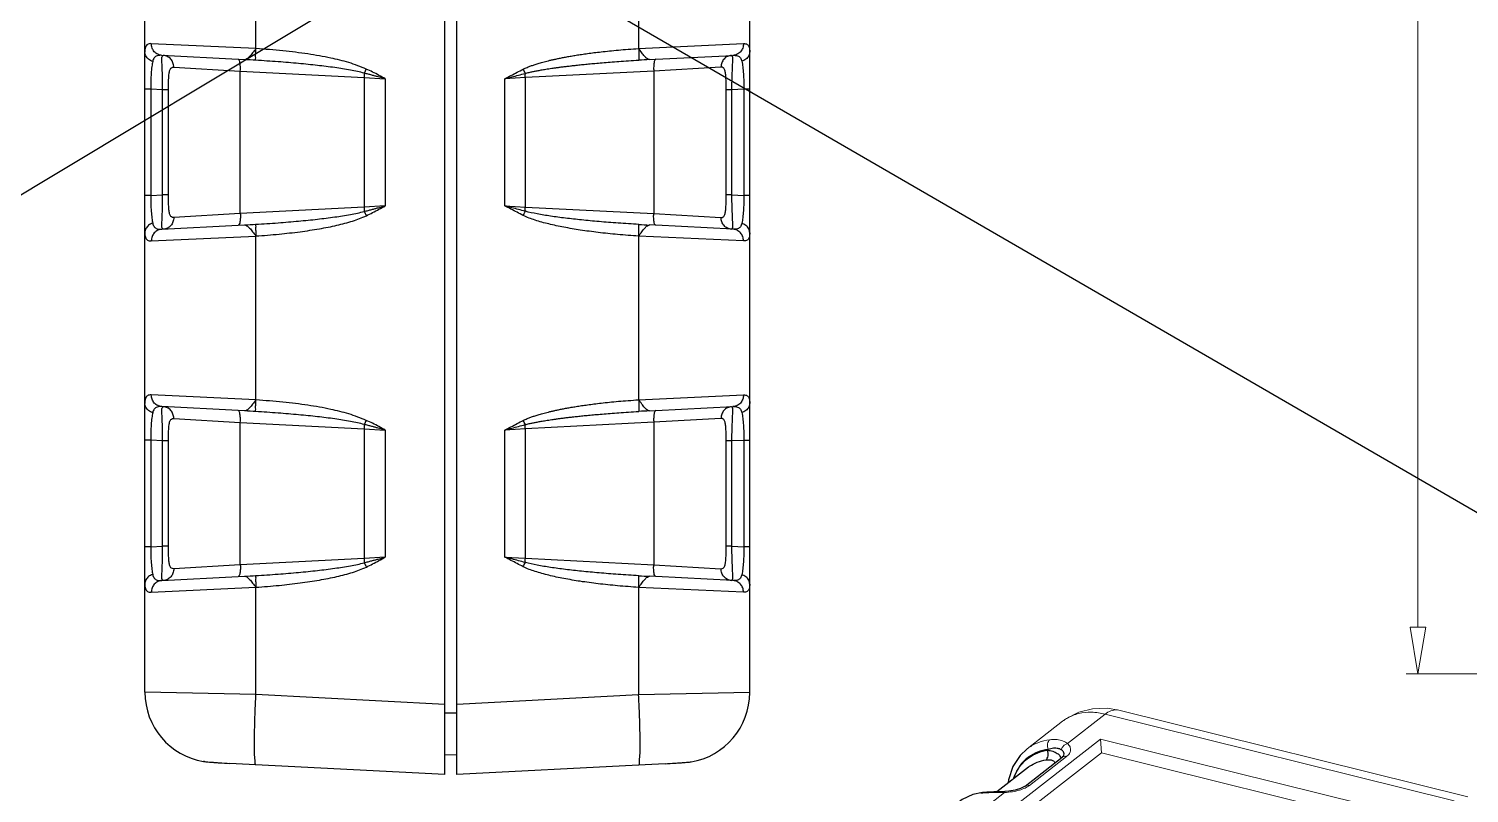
# Model space of a CAD drawing. Header units: inches. Extents: x 3700 to 4563, y 1353 to 2328.
# Drawn here: x 3910.4 to 3971.9, y 2137.3 to 2170 of the extents above; entities that cross this region are included whole.
import ezdxf

# ---------------------------------------------------------------- set-up
doc = ezdxf.new("R2010")
doc.units = ezdxf.units.IN
doc.header["$LTSCALE"] = 0.5
doc.layers.add('02___PRT_ALL_AXES', color=7, linetype='Continuous')
doc.layers.add('06___PRT_ALL_SURFS', color=7, linetype='Continuous')
doc.layers.add('dim', color=82, linetype='Continuous', lineweight=9)
doc.layers.add('from', color=7, linetype='Continuous', lineweight=13)
doc.styles.add('ROMAND', font='romand.shx', dxfattribs={"width": 0.75, "bigfont": 'gbcbig.shx'})
doc.dimstyles.new('YanXiu', dxfattribs={"dimtxt": 2.5, "dimasz": 2.2, "dimexe": 1, "dimexo": 0, "dimgap": 0.66, "dimtad": 0, "dimzin": 9, "dimdsep": 46, "dimtxsty": 'ROMAND', "dimblk": 'CLOSEDBLANK', "dimcen": 0, "dimclrd": 3, "dimclre": 3, "dimclrt": 7, "dimazin": 2, "dimtfac": 1, "dimtofl": 0, "dimtmove": 0, "dimatfit": 3, "dimldrblk": 'CLOSEDBLANK', "dimfxl": 1, "dimlwd": 5, "dimlwe": 5, "dimarcsym": 0})

# ---------------------------------------------------------------- blocks, each defined once
blk = doc.blocks.new('_ClosedBlank')
at = {"color": 0, "linetype": 'ByBlock', "lineweight": -2}
for p, q in [((-1, 0.167), (0, 0)), ((-1, 0.167), (-1, -0.167)), ((0, 0), (-1, -0.167))]:
    blk.add_line(p, q, dxfattribs=at)
blk = doc.blocks.new('*D68')
at = {"layer": 'Defpoints', "color": 0, "transparency": 16777216}
for p in [(528.387, 511.591), (518.339, 406.191), (528.387, 406.191)]:
    blk.add_point(p, dxfattribs=at)
at = {"layer": 'dim', "color": 3, "lineweight": 5, "transparency": 16777216}
for p, q in [((528.387, 511.591), (517.839, 511.591)), ((518.339, 509.591), (518.339, 463.096)), ((518.339, 408.191), (518.339, 454.686)), ((528.387, 406.191), (517.839, 406.191))]:
    blk.add_line(p, q, dxfattribs=at)
at = {"layer": 'dim', "color": 3, "lineweight": 5, "transparency": 16777216, "xscale": 2, "yscale": 2, "zscale": 2}
for p, rotation in [((518.339, 511.591), 90), ((518.339, 406.191), 270)]:
    blk.add_blockref('_ClosedBlank', p, dxfattribs=dict(at, rotation=rotation))
at = {"layer": 'dim', "color": 7, "transparency": 16777216, "insert": (518.339, 458.891), "char_height": 2.5, "attachment_point": 5, "rotation": 90, "style": 'ROMAND'}
blk.add_mtext('105.4', dxfattribs=at)
blk = doc.blocks.new('*u77')
at = {"color": 7, "linetype": 'Continuous'}
for p, q in [((32.868, 99.448), (30.391, 97.517)), ((55.773, 93.75), (32.868, 99.448)), ((56.655, 94.009), (33.75, 99.707)), ((30.072, 98.982), (27.743, 97.167)), ((32.564, 97.809), (-21.349, 55.774)), ((32.564, 97.809), (32.622, 96.914)), ((52.743, 92.789), (32.564, 97.809)), ((32.622, 96.914), (-20.435, 55.546)), ((27.745, 97.168), (27.744, 97.167)), ((27.889, 94.766), (30.323, 96.664)), ((30.042, 96.616), (30.043, 96.616)), ((51.887, 92.122), (32.622, 96.914)), ((27.607, 94.718), (27.608, 94.718)), ((26.266, 94.3), (22.363, 91.257)), ((24.822, 94.296), (24.713, 94.251)), ((24.822, 94.296), (24.822, 94.296))]:
    blk.add_line(p, q, dxfattribs=at)
blk.add_lwpolyline([(33.749, 99.707), (32.989, 99.831), (32.032, 99.804), (31.132, 99.576), (30.322, 99.162), (30.07, 98.981)], dxfattribs=at)
blk.add_arc((25.29, 88.928), 5.355, 94.99489, 96.18728, dxfattribs=at)
for points, start_tangent, end_tangent in [([(32.868, 99.448), (31.968, 99.571), (31.126, 99.483), (30.38, 99.189), (30.072, 98.982)], (-0.970443, 0.241331), (-0.788571, -0.614943)), ([(32.868, 99.448), (33.244, 99.666), (33.609, 99.728), (33.749, 99.706)], (0.788621, 0.61488), (0.970032, -0.242978)), ([(29.221, 97.766), (28.477, 97.581), (27.819, 97.224), (27.745, 97.168)], (-0.992566, -0.121705), (-0.788791, -0.614662)), ([(29.115, 97.129), (29.079, 97.314), (29.086, 97.498), (29.136, 97.657), (29.221, 97.766)], (-0.307446, 0.951566), (0.782152, 0.623088)), ([(30.391, 97.517), (30.105, 97.681), (29.71, 97.773), (29.221, 97.766)], (-0.771689, 0.636), (-0.992563, -0.121736)), ([(29.983, 97.107), (30.069, 97.287), (30.213, 97.432), (30.391, 97.517)], (0.263123, 0.964762), (0.965851, 0.259097)), ([(30.323, 96.664), (30.511, 96.86), (30.593, 97.073), (30.556, 97.296), (30.391, 97.517)], (0.788699, 0.61478), (-0.732055, 0.681245)), ([(30.043, 96.616), (30.059, 96.628), (30.181, 96.673), (30.323, 96.664)], (0.787768, 0.615972), (0.970423, -0.241411)), ([(26.266, 94.3), (26.78, 94.352), (27.232, 94.453), (27.606, 94.594)], (0.999016, 0.044352), (0.902019, 0.431697)), ([(27.606, 94.594), (27.889, 94.766)], (0.902019, 0.431697), (0.788542, 0.61498)), ([(27.608, 94.718), (27.624, 94.73), (27.747, 94.775), (27.889, 94.766)], (0.786723, 0.617306), (0.970424, -0.241408)), ([(24.824, 94.262), (25.237, 94.286), (25.762, 94.294), (26.266, 94.3)], (0.996184, 0.087281), (0.99974, 0.02282)), ([(26.268, 94.356), (26.265, 94.3)], (-0.75244, 0.658661), (-0.010421, -0.999946))]:
    blk.add_spline(points, degree=3, dxfattribs=dict(at, start_tangent=start_tangent, end_tangent=end_tangent))
at = {"layer": '06___PRT_ALL_SURFS', "color": 7, "linetype": 'Continuous'}
for p, q in [((27.608, 94.718), (30.042, 96.616)), ((29.115, 97.129), (29.085, 97.077)), ((30.124, 96.698), (30.124, 96.699)), ((27.822, 95.96), (25.748, 94.343)), ((26.269, 94.358), (26.028, 94.349)), ((26.55, 94.379), (26.269, 94.358))]:
    blk.add_line(p, q, dxfattribs=at)
for points in [[(27.745, 97.168), (27.29, 96.733), (26.813, 95.996), (26.521, 95.121), (26.495, 94.926)], [(30.124, 96.698), (30.118, 96.69), (30.062, 96.632), (30.043, 96.616)], [(27.607, 94.718), (27.533, 94.666), (27.299, 94.552), (26.967, 94.451), (26.55, 94.379)], [(24.822, 94.296), (24.184, 94.163), (23.485, 93.834), (23.29, 93.694)], [(26.028, 94.349), (25.563, 94.339), (25.097, 94.319), (24.822, 94.296)]]:
    blk.add_lwpolyline(points, dxfattribs=at)
for points, start_tangent, end_tangent in [([(29.115, 97.129), (28.424, 96.954), (27.82, 96.616), (27.324, 96.128), (26.956, 95.51), (26.848, 95.222)], (-0.992477, -0.122428), (-0.305325, -0.952248)), ([(26.859, 95.212), (26.875, 95.257), (27.098, 95.741), (27.427, 96.204), (27.874, 96.607), (28.437, 96.911), (29.085, 97.077)], (0.336482, 0.94169), (0.991114, 0.133018)), ([(27.822, 95.96), (27.902, 96.019), (28.404, 96.291), (28.982, 96.44)], (0.788173, 0.615454), (0.990981, 0.134)), ([(28.982, 96.44), (29.067, 96.55), (29.116, 96.708), (29.122, 96.893), (29.085, 97.077)], (0.782113, 0.623137), (-0.314357, 0.949305)), ([(28.982, 96.44), (29.22, 96.45), (29.409, 96.408), (29.52, 96.328), (29.553, 96.233)], (0.990969, 0.134092), (0.03632, -0.99934)), ([(29.085, 97.077), (29.438, 97.006), (29.721, 96.868), (29.891, 96.69)], (0.995279, -0.097059), (0.504416, -0.863461)), ([(29.983, 97.107), (29.776, 97.187), (29.482, 97.201), (29.115, 97.129)], (-0.842162, 0.539224), (-0.9574, -0.288767)), ([(29.891, 96.69), (29.945, 96.534)], (0.504416, -0.863461), (0.1138, -0.993504)), ([(30.124, 96.699), (30.166, 96.83), (30.124, 96.976), (29.983, 97.107)], (0.506126, 0.86246), (-0.841968, 0.539527))]:
    blk.add_spline(points, degree=3, dxfattribs=dict(at, start_tangent=start_tangent, end_tangent=end_tangent))
blk = doc.blocks.new('*u75')
at = {"layer": 'dim'}
dim = blk.add_linear_dim(base=(-26.548, -52.7), p1=(-16.5, 52.7), p2=(-16.5, -52.7), angle=90, dimstyle='YanXiu', override={"dimasz": 2, "dimexe": 0.49975, "dimgap": 0.49975}, dxfattribs=at)
dim.commit()
dim.dimension.update_dxf_attribs({"geometry": '*D68', "text_midpoint": (-26.548, 0), "insert": (-544.887, -458.891)})

msp = doc.modelspace()

# ---------------------------------------------------------------- linework, layer by layer
for p, q in [((3700.216, 2036.642), (4184.231, 2327.777)), ((4195.443, 2019.846), (3731.985, 2288.585))]:
    msp.add_line(p, q)
at = {"color": 7, "linetype": 'Continuous'}
for p, q in [((3928.175, 2138.112, 0), (3928.175, 2252.112, 0)), ((3915.375, 2141.63, 0), (3915.375, 2248.595, 0)), ((3941.175, 2141.614, 0), (3941.175, 2248.61, 0)), ((3920.114, 2169.111, 0), (3920.114, 2176.113, 0)), ((3936.437, 2176.108, 0), (3936.437, 2169.117, 0)), ((3920.114, 2169.113, 0), (3915.649, 2169.324, 0)), ((3936.437, 2169.118, 0), (3940.908, 2169.325, 0)), ((3936.902, 2168.643, 0), (3937.17, 2168.657, 0)), ((3937.17, 2168.657, 0), (3940.461, 2168.826, 0)), ((3924.731, 2167.877, 0), (3925.631, 2167.826, 0)), ((3925.631, 2167.826, 0), (3925.631, 2162.399, 0)), ((3931.605, 2167.876, 0), (3930.735, 2167.827, 0)), ((3930.735, 2162.398, 0), (3930.735, 2167.827, 0)), ((3915.625, 2167.387, 0), (3915.375, 2167.387, 0)), ((3940.925, 2167.386, 0), (3940.42, 2167.36, 0)), ((3940.925, 2167.386, 0), (3940.925, 2162.839, 0)), ((3941.175, 2167.386, 0), (3940.925, 2167.386, 0)), ((3940.42, 2162.865, 0), (3940.925, 2162.839, 0)), ((3915.625, 2162.838, 0), (3915.375, 2162.838, 0)), ((3925.631, 2162.399, 0), (3924.731, 2162.347, 0)), ((3930.735, 2162.398, 0), (3931.605, 2162.349, 0)), ((3941.175, 2162.839, 0), (3940.925, 2162.839, 0)), ((3915.649, 2160.901, 0), (3920.114, 2161.111, 0)), ((3920.114, 2154.111, 0), (3920.114, 2161.113, 0)), ((3936.437, 2161.108, 0), (3936.437, 2154.117, 0)), ((3940.908, 2160.9, 0), (3936.437, 2161.106, 0)), ((3937.171, 2161.568, 0), (3936.902, 2161.582, 0)), ((3940.461, 2161.399, 0), (3937.17, 2161.568, 0)), ((3920.114, 2154.113, 0), (3915.649, 2154.324, 0)), ((3936.437, 2154.118, 0), (3940.908, 2154.325, 0)), ((3915.375, 2153.967, 0), (3915.375, 2153.966, 0)), ((3936.902, 2153.643, 0), (3937.17, 2153.657, 0)), ((3937.17, 2153.657, 0), (3940.461, 2153.826, 0)), ((3924.731, 2152.877, 0), (3925.631, 2152.826, 0)), ((3925.631, 2152.826, 0), (3925.631, 2147.399, 0)), ((3931.605, 2152.876, 0), (3930.735, 2152.827, 0)), ((3930.735, 2147.398, 0), (3930.735, 2152.827, 0)), ((3915.625, 2152.387, 0), (3915.375, 2152.387, 0)), ((3940.925, 2152.386, 0), (3940.42, 2152.36, 0)), ((3940.925, 2152.386, 0), (3940.925, 2147.839, 0)), ((3941.175, 2152.386, 0), (3940.925, 2152.386, 0)), ((3915.625, 2147.838, 0), (3915.375, 2147.838, 0)), ((3940.42, 2147.865, 0), (3940.925, 2147.839, 0)), ((3941.175, 2147.839, 0), (3940.925, 2147.839, 0)), ((3925.631, 2147.399, 0), (3924.731, 2147.347, 0)), ((3930.735, 2147.398, 0), (3931.605, 2147.349, 0)), ((3937.171, 2146.568, 0), (3936.902, 2146.582, 0)), ((3940.461, 2146.399, 0), (3937.17, 2146.568, 0)), ((3915.649, 2145.901, 0), (3920.114, 2146.111, 0)), ((3920.113, 2141.531, 0), (3920.114, 2146.113, 0)), ((3936.437, 2146.108, 0), (3936.437, 2141.515, 0)), ((3940.908, 2145.9, 0), (3936.437, 2146.106, 0)), ((3920.113, 2141.531, 0), (3915.375, 2141.63, 0)), ((3928.175, 2141.108, 0), (3920.113, 2141.531, 0)), ((3941.175, 2141.614, 0), (3936.437, 2141.515, 0)), ((3928.175, 2140.748, 0), (3928.675, 2140.747, 0)), ((3928.175, 2138.967, 0), (3928.675, 2138.962, 0)), ((3928.175, 2138.112, 0), (3918.988, 2138.594, 0)), ((3937.562, 2138.578, 0), (3936.437, 2138.519, 0))]:
    msp.add_line(p, q, dxfattribs=at)
for centre, radius, start, end in [((3920.748, 2156.815, 0), 12.166, 74.15313, 77.86927), ((3941.506, 2077.756, 0), 91.004, 92.89988, 93.1896), ((3932.532, 2164.377, 0), 8.627, 153.49581, 154.69707), ((3922.956, 2163.937, 0), 9.579, 25.46993, 26.67027), ((3933.641, 2166.392, 0), 9.863, 205.40319, 206.6064), ((3922.956, 2166.288, 0), 9.579, 333.32973, 334.53009), ((3941.567, 2253.608, 0), 92.145, 266.81219, 267.09832), ((3920.748, 2141.815, 0), 12.166, 74.15313, 77.86927), ((3941.506, 2062.756, 0), 91.004, 92.89988, 93.1896), ((3932.532, 2149.377, 0), 8.627, 153.49581, 154.69707), ((3922.956, 2148.937, 0), 9.579, 25.46993, 26.67027), ((3933.641, 2151.392, 0), 9.863, 205.40319, 206.6064), ((3922.956, 2151.288, 0), 9.579, 333.32973, 334.53009), ((3941.567, 2238.608, 0), 92.145, 266.81219, 267.09832), ((3918.375, 2141.63, 0), 3, 180, 260.44644), ((3938.175, 2141.614, 0), 3, 279.5538, 0.00001)]:
    msp.add_arc(centre, radius, start, end, dxfattribs=at)
for points, start_tangent, end_tangent in [([(3915.649, 2169.324, 0), (3915.48, 2169.291, 0), (3915.397, 2169.17, 0), (3915.375, 2168.967, 0)], (-0.998889, 0.047119), (-0.00005, -1)), ([(3916.095, 2168.825, 0), (3915.922, 2168.87, 0), (3915.777, 2168.979, 0), (3915.681, 2169.138, 0), (3915.649, 2169.324, 0)], (-0.998628, 0.052364), (0.005539, 0.999985)), ([(3920.113, 2169.113, 0), (3919.972, 2168.931, 0), (3919.841, 2168.776, 0), (3919.726, 2168.673, 0), (3919.628, 2168.64, 0)], (-0.611064, -0.791581), (-0.998631, 0.052303)), ([(3920.106, 2168.614, 0), (3920.1, 2168.66, 0), (3920.099, 2168.77, 0), (3920.104, 2168.928, 0), (3920.114, 2169.114, 0)], (-0.602714, 0.797957), (0.063645, 0.997973)), ([(3923.304, 2168.709, 0), (3922.329, 2168.884, 0), (3921.265, 2169.015, 0), (3920.114, 2169.111, 0)], (-0.978272, 0.207327), (-0.99784, 0.065686)), ([(3931.516, 2168.237, 0), (3931.601, 2168.278, 0), (3931.683, 2168.313, 0), (3931.761, 2168.345, 0), (3931.835, 2168.373, 0), (3931.909, 2168.399, 0), (3931.984, 2168.425, 0), (3932.063, 2168.451, 0), (3932.149, 2168.477, 0), (3932.244, 2168.505, 0), (3932.349, 2168.535, 0), (3932.463, 2168.565, 0), (3932.588, 2168.596, 0), (3932.722, 2168.629, 0), (3932.867, 2168.661, 0), (3933.022, 2168.694, 0), (3933.189, 2168.728, 0), (3933.369, 2168.762, 0), (3933.564, 2168.796, 0), (3933.775, 2168.832, 0), (3934.005, 2168.867, 0), (3934.255, 2168.903, 0), (3934.533, 2168.94, 0), (3934.842, 2168.977, 0), (3935.189, 2169.015, 0), (3935.572, 2169.052, 0), (3935.987, 2169.086, 0), (3936.437, 2169.117, 0)], (0.89341, 0.449243), (0.998111, 0.061443)), ([(3936.437, 2169.119, 0), (3936.446, 2168.933, 0), (3936.451, 2168.775, 0), (3936.45, 2168.665, 0), (3936.443, 2168.619, 0)], (0.061468, -0.998109), (-0.631634, -0.775267)), ([(3936.902, 2168.643, 0), (3936.809, 2168.677, 0), (3936.698, 2168.78, 0), (3936.573, 2168.935, 0), (3936.437, 2169.119, 0)], (-0.998686, -0.051254), (-0.596017, 0.802972)), ([(3940.909, 2169.325, 0), (3940.876, 2169.139, 0), (3940.78, 2168.98, 0), (3940.635, 2168.87, 0), (3940.461, 2168.826, 0)], (0.005293, -0.999986), (-0.998683, -0.051309)), ([(3940.908, 2169.325, 0), (3941.072, 2169.293, 0), (3941.153, 2169.175, 0), (3941.175, 2168.977, 0)], (0.998941, 0.046002), (0.000115, -1)), ([(3915.709, 2168.567, 0), (3915.535, 2168.657, 0), (3915.417, 2168.798, 0), (3915.375, 2168.967, 0)], (-0.958452, 0.285253), (0.000007, 1)), ([(3924.819, 2168.237, 0), (3924.457, 2168.381, 0), (3924.07, 2168.518, 0)], (-0.921014, 0.38953), (-0.948898, 0.315582)), ([(3931.604, 2168.056, 0), (3931.689, 2168.079, 0), (3931.77, 2168.099, 0), (3931.846, 2168.116, 0), (3931.92, 2168.132, 0), (3931.993, 2168.148, 0), (3932.067, 2168.162, 0), (3932.145, 2168.177, 0), (3932.23, 2168.193, 0), (3932.324, 2168.209, 0), (3932.426, 2168.226, 0), (3932.539, 2168.244, 0), (3932.662, 2168.263, 0), (3932.795, 2168.282, 0), (3932.937, 2168.302, 0), (3933.09, 2168.323, 0), (3933.254, 2168.344, 0), (3933.431, 2168.365, 0), (3933.623, 2168.387, 0), (3933.83, 2168.41, 0), (3934.056, 2168.434, 0), (3934.302, 2168.458, 0), (3934.574, 2168.483, 0), (3934.878, 2168.509, 0), (3935.219, 2168.537, 0), (3935.595, 2168.565, 0), (3936.002, 2168.592, 0), (3936.443, 2168.619, 0)], (0.96319, 0.268822), (0.998404, 0.056471)), ([(3937.17, 2168.657, 0), (3937.127, 2168.617, 0), (3937.096, 2168.508, 0), (3937.08, 2168.347, 0), (3937.081, 2168.157, 0)], (-0.999999, -0.00123), (0.048669, -0.998815)), ([(3940.461, 2168.826, 0), (3940.656, 2168.806, 0), (3940.777, 2168.721, 0), (3940.839, 2168.574, 0)], (0.998685, 0.051261), (0.218306, -0.97588)), ([(3941.175, 2168.977, 0), (3941.133, 2168.806, 0), (3941.015, 2168.664, 0), (3940.839, 2168.574, 0)], (0.00006, -1), (-0.959077, -0.283145)), ([(3940.839, 2168.574, 0), (3940.88, 2168.332, 0), (3940.908, 2168.04, 0), (3940.923, 2167.721, 0), (3940.925, 2167.386, 0)], (0.217929, -0.975965), (-0.013008, -0.999915)), ([(3925.631, 2167.826, 0), (3925.54, 2167.85, 0), (3925.436, 2167.878, 0), (3925.32, 2167.909, 0), (3925.192, 2167.943, 0), (3925.051, 2167.98, 0), (3924.897, 2168.021, 0), (3924.732, 2168.064, 0)], (-0.965994, 0.258565), (-0.96809, 0.250603)), ([(3925.631, 2167.826, 0), (3925.36, 2167.971, 0), (3925.09, 2168.113, 0), (3924.819, 2168.237, 0)], (-0.880904, 0.473296), (-0.89373, 0.448605)), ([(3930.735, 2167.827, 0), (3930.991, 2167.964, 0), (3931.251, 2168.101, 0), (3931.516, 2168.237, 0)], (0.881521, 0.472144), (0.893377, 0.449308)), ([(3930.735, 2167.827, 0), (3931.023, 2167.904, 0), (3931.313, 2167.98, 0), (3931.604, 2168.056, 0)], (0.966296, 0.257434), (0.968202, 0.25017)), ([(3931.605, 2167.876, 0), (3931.602, 2167.968, 0), (3931.604, 2168.056, 0)], (-0.048669, 0.998815), (0.038994, 0.999239)), ([(3924.732, 2162.161, 0), (3924.897, 2162.204, 0), (3925.051, 2162.245, 0), (3925.192, 2162.282, 0), (3925.32, 2162.316, 0), (3925.436, 2162.347, 0), (3925.54, 2162.375, 0), (3925.631, 2162.399, 0)], (0.96809, 0.250604), (0.966005, 0.258524)), ([(3924.823, 2161.975, 0), (3925.09, 2162.112, 0), (3925.36, 2162.254, 0), (3925.631, 2162.399, 0)], (0.89373, 0.448605), (0.880947, 0.473215)), ([(3931.516, 2161.988, 0), (3931.251, 2162.124, 0), (3930.991, 2162.261, 0), (3930.735, 2162.398, 0)], (-0.893376, 0.44931), (-0.881517, 0.472152)), ([(3931.604, 2162.169, 0), (3931.313, 2162.245, 0), (3931.023, 2162.321, 0), (3930.735, 2162.398, 0)], (-0.968201, 0.250172), (-0.966295, 0.257437)), ([(3931.604, 2162.169, 0), (3931.602, 2162.257, 0), (3931.605, 2162.349, 0)], (-0.038994, 0.999239), (0.048669, 0.998815)), ([(3940.925, 2162.839, 0), (3940.923, 2162.506, 0), (3940.908, 2162.185, 0), (3940.88, 2161.893, 0), (3940.839, 2161.65, 0)], (0.013002, -0.999915), (-0.217926, -0.975965)), ([(3915.709, 2161.658, 0), (3915.535, 2161.568, 0), (3915.417, 2161.427, 0), (3915.375, 2161.258, 0)], (-0.958429, -0.285332), (-0.000051, -1)), ([(3920.114, 2161.113, 0), (3921.098, 2161.193, 0), (3921.998, 2161.296, 0), (3922.819, 2161.421, 0), (3923.565, 2161.57, 0), (3924.236, 2161.75, 0), (3924.823, 2161.975, 0)], (0.997877, 0.065126), (0.91082, 0.412805)), ([(3936.437, 2161.108, 0), (3935.538, 2161.176, 0), (3934.71, 2161.263, 0), (3933.948, 2161.366, 0), (3933.248, 2161.486, 0), (3932.604, 2161.624, 0), (3932.023, 2161.788, 0), (3931.516, 2161.988, 0)], (-0.998112, 0.061424), (-0.887761, 0.460305)), ([(3936.443, 2161.606, 0), (3935.561, 2161.663, 0), (3934.748, 2161.726, 0), (3934, 2161.797, 0), (3933.311, 2161.874, 0), (3932.677, 2161.96, 0), (3932.104, 2162.056, 0), (3931.604, 2162.169, 0)], (-0.998405, 0.056466), (-0.962187, 0.272391)), ([(3937.171, 2161.568, 0), (3937.127, 2161.608, 0), (3937.096, 2161.717, 0), (3937.08, 2161.878, 0), (3937.081, 2162.068, 0)], (-0.998818, -0.048616), (0.048669, 0.998815)), ([(3940.839, 2161.65, 0), (3940.777, 2161.504, 0), (3940.656, 2161.419, 0), (3940.461, 2161.399, 0)], (-0.218209, -0.975902), (-0.998683, 0.051309)), ([(3941.175, 2161.248, 0), (3941.133, 2161.419, 0), (3941.015, 2161.561, 0), (3940.839, 2161.65, 0)], (0.000167, 1), (-0.959059, 0.283205)), ([(3915.375, 2161.258, 0), (3915.397, 2161.055, 0), (3915.48, 2160.934, 0), (3915.649, 2160.901, 0)], (0.00005, -1), (0.99889, 0.047095)), ([(3916.095, 2161.4, 0), (3915.922, 2161.355, 0), (3915.777, 2161.245, 0), (3915.682, 2161.086, 0), (3915.649, 2160.901, 0)], (-0.998621, -0.052504), (0.005587, -0.999984)), ([(3919.628, 2161.585, 0), (3919.726, 2161.552, 0), (3919.841, 2161.449, 0), (3919.972, 2161.294, 0), (3920.114, 2161.111, 0)], (0.998629, 0.052337), (0.611961, -0.790888)), ([(3920.106, 2161.611, 0), (3920.1, 2161.565, 0), (3920.099, 2161.455, 0), (3920.104, 2161.297, 0), (3920.113, 2161.113, 0)], (-0.602736, -0.79794), (0.063425, -0.997987)), ([(3936.437, 2161.108, 0), (3936.446, 2161.292, 0), (3936.451, 2161.45, 0), (3936.45, 2161.56, 0), (3936.443, 2161.606, 0)], (0.061277, 0.998121), (-0.631644, 0.775259)), ([(3936.437, 2161.106, 0), (3936.573, 2161.29, 0), (3936.698, 2161.445, 0), (3936.809, 2161.548, 0), (3936.902, 2161.582, 0)], (0.595173, 0.803597), (0.998691, -0.051157)), ([(3940.908, 2160.9, 0), (3940.876, 2161.085, 0), (3940.78, 2161.245, 0), (3940.635, 2161.354, 0), (3940.461, 2161.399, 0)], (0.005333, 0.999986), (-0.998683, 0.051299)), ([(3941.175, 2161.248, 0), (3941.153, 2161.05, 0), (3941.072, 2160.932, 0), (3940.908, 2160.9, 0)], (-0.00006, -1), (-0.99893, 0.046242)), ([(3915.649, 2154.324, 0), (3915.48, 2154.291, 0), (3915.397, 2154.17, 0), (3915.375, 2153.967, 0)], (-0.998889, 0.047119), (-0.00005, -1)), ([(3916.095, 2153.825, 0), (3915.922, 2153.87, 0), (3915.777, 2153.979, 0), (3915.681, 2154.138, 0), (3915.649, 2154.324, 0)], (-0.998628, 0.052364), (0.005539, 0.999985)), ([(3940.909, 2154.325, 0), (3940.876, 2154.139, 0), (3940.78, 2153.98, 0), (3940.635, 2153.87, 0), (3940.461, 2153.826, 0)], (0.005293, -0.999986), (-0.998683, -0.051309)), ([(3940.908, 2154.325, 0), (3941.072, 2154.293, 0), (3941.153, 2154.175, 0), (3941.175, 2153.977, 0)], (0.998941, 0.046002), (0.000115, -1)), ([(3915.709, 2153.567, 0), (3915.535, 2153.657, 0), (3915.417, 2153.798, 0), (3915.375, 2153.967, 0)], (-0.958452, 0.285253), (0.000007, 1)), ([(3920.113, 2154.113, 0), (3919.972, 2153.931, 0), (3919.841, 2153.776, 0), (3919.726, 2153.673, 0), (3919.628, 2153.64, 0)], (-0.611064, -0.791581), (-0.998631, 0.052303)), ([(3920.106, 2153.614, 0), (3920.1, 2153.66, 0), (3920.099, 2153.77, 0), (3920.104, 2153.928, 0), (3920.114, 2154.114, 0)], (-0.602714, 0.797957), (0.063645, 0.997973)), ([(3923.304, 2153.709, 0), (3922.329, 2153.884, 0), (3921.265, 2154.015, 0), (3920.114, 2154.111, 0)], (-0.978272, 0.207327), (-0.99784, 0.065686)), ([(3931.516, 2153.237, 0), (3931.601, 2153.278, 0), (3931.683, 2153.313, 0), (3931.761, 2153.345, 0), (3931.835, 2153.373, 0), (3931.909, 2153.399, 0), (3931.984, 2153.425, 0), (3932.063, 2153.451, 0), (3932.149, 2153.477, 0), (3932.244, 2153.505, 0), (3932.349, 2153.535, 0), (3932.463, 2153.565, 0), (3932.588, 2153.596, 0), (3932.722, 2153.629, 0), (3932.867, 2153.661, 0), (3933.022, 2153.694, 0), (3933.189, 2153.728, 0), (3933.369, 2153.762, 0), (3933.564, 2153.796, 0), (3933.775, 2153.832, 0), (3934.005, 2153.867, 0), (3934.255, 2153.903, 0), (3934.533, 2153.94, 0), (3934.842, 2153.977, 0), (3935.189, 2154.015, 0), (3935.572, 2154.052, 0), (3935.987, 2154.086, 0), (3936.437, 2154.117, 0)], (0.89341, 0.449243), (0.998111, 0.061443)), ([(3936.437, 2154.119, 0), (3936.446, 2153.933, 0), (3936.451, 2153.775, 0), (3936.45, 2153.665, 0), (3936.443, 2153.619, 0)], (0.061468, -0.998109), (-0.631634, -0.775267)), ([(3936.902, 2153.643, 0), (3936.809, 2153.677, 0), (3936.698, 2153.78, 0), (3936.573, 2153.935, 0), (3936.437, 2154.119, 0)], (-0.998686, -0.051254), (-0.596017, 0.802972)), ([(3937.17, 2153.657, 0), (3937.127, 2153.617, 0), (3937.096, 2153.508, 0), (3937.08, 2153.347, 0), (3937.081, 2153.157, 0)], (-0.999999, -0.00123), (0.048669, -0.998815)), ([(3940.461, 2153.826, 0), (3940.656, 2153.806, 0), (3940.777, 2153.721, 0), (3940.839, 2153.574, 0)], (0.998685, 0.051261), (0.218306, -0.97588)), ([(3941.175, 2153.977, 0), (3941.133, 2153.806, 0), (3941.015, 2153.664, 0), (3940.839, 2153.574, 0)], (0.00006, -1), (-0.959077, -0.283145)), ([(3924.819, 2153.237, 0), (3924.457, 2153.381, 0), (3924.07, 2153.518, 0)], (-0.921014, 0.38953), (-0.948898, 0.315582)), ([(3925.631, 2152.826, 0), (3925.54, 2152.85, 0), (3925.436, 2152.878, 0), (3925.32, 2152.909, 0), (3925.192, 2152.943, 0), (3925.051, 2152.98, 0), (3924.897, 2153.021, 0), (3924.732, 2153.064, 0)], (-0.965994, 0.258565), (-0.96809, 0.250603)), ([(3925.631, 2152.826, 0), (3925.36, 2152.971, 0), (3925.09, 2153.113, 0), (3924.819, 2153.237, 0)], (-0.880904, 0.473296), (-0.89373, 0.448605)), ([(3930.735, 2152.827, 0), (3930.991, 2152.964, 0), (3931.251, 2153.101, 0), (3931.516, 2153.237, 0)], (0.881521, 0.472144), (0.893377, 0.449308)), ([(3930.735, 2152.827, 0), (3931.023, 2152.904, 0), (3931.313, 2152.98, 0), (3931.604, 2153.056, 0)], (0.966296, 0.257434), (0.968202, 0.25017)), ([(3931.605, 2152.876, 0), (3931.602, 2152.968, 0), (3931.604, 2153.056, 0)], (-0.048669, 0.998815), (0.038994, 0.999239)), ([(3931.604, 2153.056, 0), (3931.689, 2153.079, 0), (3931.77, 2153.099, 0), (3931.846, 2153.116, 0), (3931.92, 2153.132, 0), (3931.993, 2153.148, 0), (3932.067, 2153.162, 0), (3932.145, 2153.177, 0), (3932.23, 2153.193, 0), (3932.324, 2153.209, 0), (3932.426, 2153.226, 0), (3932.539, 2153.244, 0), (3932.662, 2153.263, 0), (3932.795, 2153.282, 0), (3932.937, 2153.302, 0), (3933.09, 2153.323, 0), (3933.254, 2153.344, 0), (3933.431, 2153.365, 0), (3933.623, 2153.387, 0), (3933.83, 2153.41, 0), (3934.056, 2153.434, 0), (3934.302, 2153.458, 0), (3934.574, 2153.483, 0), (3934.878, 2153.509, 0), (3935.219, 2153.537, 0), (3935.595, 2153.565, 0), (3936.002, 2153.592, 0), (3936.443, 2153.619, 0)], (0.96319, 0.268822), (0.998404, 0.056471)), ([(3940.839, 2153.574, 0), (3940.88, 2153.332, 0), (3940.908, 2153.04, 0), (3940.923, 2152.721, 0), (3940.925, 2152.386, 0)], (0.217929, -0.975965), (-0.013008, -0.999915)), ([(3940.925, 2147.839, 0), (3940.923, 2147.506, 0), (3940.908, 2147.185, 0), (3940.88, 2146.893, 0), (3940.839, 2146.65, 0)], (0.013002, -0.999915), (-0.217926, -0.975965)), ([(3920.114, 2146.113, 0), (3921.098, 2146.193, 0), (3921.998, 2146.296, 0), (3922.819, 2146.421, 0), (3923.565, 2146.57, 0), (3924.236, 2146.75, 0), (3924.823, 2146.975, 0)], (0.997877, 0.065126), (0.91082, 0.412805)), ([(3924.732, 2147.161, 0), (3924.897, 2147.204, 0), (3925.051, 2147.245, 0), (3925.192, 2147.282, 0), (3925.32, 2147.316, 0), (3925.436, 2147.347, 0), (3925.54, 2147.375, 0), (3925.631, 2147.399, 0)], (0.96809, 0.250604), (0.966005, 0.258524)), ([(3924.823, 2146.975, 0), (3925.09, 2147.112, 0), (3925.36, 2147.254, 0), (3925.631, 2147.399, 0)], (0.89373, 0.448605), (0.880947, 0.473215)), ([(3931.516, 2146.988, 0), (3931.251, 2147.124, 0), (3930.991, 2147.261, 0), (3930.735, 2147.398, 0)], (-0.893376, 0.44931), (-0.881517, 0.472152)), ([(3931.604, 2147.169, 0), (3931.313, 2147.245, 0), (3931.023, 2147.321, 0), (3930.735, 2147.398, 0)], (-0.968201, 0.250172), (-0.966295, 0.257437)), ([(3936.437, 2146.108, 0), (3935.538, 2146.176, 0), (3934.71, 2146.263, 0), (3933.948, 2146.366, 0), (3933.248, 2146.486, 0), (3932.604, 2146.624, 0), (3932.023, 2146.788, 0), (3931.516, 2146.988, 0)], (-0.998112, 0.061424), (-0.887761, 0.460305)), ([(3931.604, 2147.169, 0), (3931.602, 2147.257, 0), (3931.605, 2147.349, 0)], (-0.038994, 0.999239), (0.048669, 0.998815)), ([(3936.443, 2146.606, 0), (3935.561, 2146.663, 0), (3934.748, 2146.726, 0), (3934, 2146.797, 0), (3933.311, 2146.874, 0), (3932.677, 2146.96, 0), (3932.104, 2147.056, 0), (3931.604, 2147.169, 0)], (-0.998405, 0.056466), (-0.962187, 0.272391)), ([(3937.171, 2146.568, 0), (3937.127, 2146.608, 0), (3937.096, 2146.717, 0), (3937.08, 2146.878, 0), (3937.081, 2147.068, 0)], (-0.998818, -0.048616), (0.048669, 0.998815)), ([(3915.709, 2146.658, 0), (3915.535, 2146.568, 0), (3915.417, 2146.427, 0), (3915.375, 2146.258, 0)], (-0.958429, -0.285332), (-0.000051, -1)), ([(3916.095, 2146.4, 0), (3915.922, 2146.355, 0), (3915.777, 2146.245, 0), (3915.682, 2146.086, 0), (3915.649, 2145.901, 0)], (-0.998621, -0.052504), (0.005587, -0.999984)), ([(3919.628, 2146.585, 0), (3919.726, 2146.552, 0), (3919.841, 2146.449, 0), (3919.972, 2146.294, 0), (3920.114, 2146.111, 0)], (0.998629, 0.052337), (0.611961, -0.790888)), ([(3920.106, 2146.611, 0), (3920.1, 2146.565, 0), (3920.099, 2146.455, 0), (3920.104, 2146.297, 0), (3920.113, 2146.113, 0)], (-0.602736, -0.79794), (0.063425, -0.997987)), ([(3936.437, 2146.108, 0), (3936.446, 2146.292, 0), (3936.451, 2146.45, 0), (3936.45, 2146.56, 0), (3936.443, 2146.606, 0)], (0.061277, 0.998121), (-0.631644, 0.775259)), ([(3936.437, 2146.106, 0), (3936.573, 2146.29, 0), (3936.698, 2146.445, 0), (3936.809, 2146.548, 0), (3936.902, 2146.582, 0)], (0.595173, 0.803597), (0.998691, -0.051157)), ([(3940.839, 2146.65, 0), (3940.777, 2146.504, 0), (3940.656, 2146.419, 0), (3940.461, 2146.399, 0)], (-0.218209, -0.975902), (-0.998683, 0.051309)), ([(3940.908, 2145.9, 0), (3940.876, 2146.085, 0), (3940.78, 2146.245, 0), (3940.635, 2146.354, 0), (3940.461, 2146.399, 0)], (0.005333, 0.999986), (-0.998683, 0.051299)), ([(3941.175, 2146.248, 0), (3941.133, 2146.419, 0), (3941.015, 2146.561, 0), (3940.839, 2146.65, 0)], (0.000167, 1), (-0.959059, 0.283205)), ([(3915.375, 2146.258, 0), (3915.397, 2146.055, 0), (3915.48, 2145.934, 0), (3915.649, 2145.901, 0)], (0.00005, -1), (0.99889, 0.047095)), ([(3941.175, 2146.248, 0), (3941.153, 2146.05, 0), (3941.072, 2145.932, 0), (3940.908, 2145.9, 0)], (-0.00006, -1), (-0.99893, 0.046242)), ([(3920.113, 2138.535, 0), (3920.078, 2138.639, 0), (3920.056, 2138.939, 0), (3920.049, 2139.415, 0), (3920.056, 2140.035, 0), (3920.078, 2140.757, 0), (3920.113, 2141.531, 0)], (-0.99863, 0.052336), (0.052193, 0.998637)), ([(3936.437, 2138.519, 0), (3936.472, 2138.623, 0), (3936.494, 2138.923, 0), (3936.502, 2139.4, 0), (3936.494, 2140.02, 0), (3936.472, 2140.741, 0), (3936.437, 2141.515, 0)], (0.99863, 0.052336), (-0.052193, 0.998637)), ([(3917.877, 2138.672, 0), (3917.905, 2138.669, 0), (3917.968, 2138.663, 0), (3918.066, 2138.654, 0), (3918.199, 2138.644, 0), (3918.363, 2138.632, 0), (3918.553, 2138.619, 0), (3918.988, 2138.594, 0)], (0.98617, -0.165736), (0.99863, -0.052336)), ([(3917.94, 2138.665, 0), (3917.905, 2138.669, 0), (3917.877, 2138.672, 0)], (-0.995618, 0.093509), (-0.98617, 0.165736)), ([(3937.562, 2138.578, 0), (3937.996, 2138.604, 0), (3938.187, 2138.616, 0), (3938.351, 2138.628, 0), (3938.484, 2138.639, 0), (3938.582, 2138.647, 0), (3938.645, 2138.653, 0), (3938.673, 2138.656, 0)], (0.99863, 0.052336), (0.98617, 0.165738))]:
    msp.add_spline(points, degree=3, dxfattribs=dict(at, start_tangent=start_tangent, end_tangent=end_tangent))
at = {"layer": '02___PRT_ALL_AXES', "color": 7, "linetype": 'Continuous'}
for p, q in [((3928.675, 2138.112, 0), (3928.675, 2252.112, 0)), ((3936.437, 2141.515, 0), (3928.675, 2141.108, 0)), ((3936.437, 2138.519, 0), (3928.675, 2138.112, 0))]:
    msp.add_line(p, q, dxfattribs=at)
at = {"layer": '06___PRT_ALL_SURFS', "color": 7, "linetype": 'Continuous'}
for p, q in [((3919.355, 2168.654, 0), (3916.095, 2168.825, 0)), ((3919.628, 2168.64, 0), (3919.355, 2168.654, 0)), ((3916.606, 2168.322, 0), (3919.446, 2168.154, 0)), ((3919.446, 2162.07, 0), (3919.446, 2168.154, 0)), ((3919.446, 2168.154, 0), (3924.731, 2167.877, 0)), ((3924.731, 2167.877, 0), (3924.731, 2162.347, 0)), ((3937.081, 2168.157, 0), (3931.605, 2167.876, 0)), ((3931.605, 2162.349, 0), (3931.605, 2167.876, 0)), ((3939.95, 2168.323, 0), (3937.081, 2168.157, 0)), ((3937.081, 2168.157, 0), (3937.081, 2162.068, 0)), ((3915.625, 2167.387, 0), (3915.625, 2162.838, 0)), ((3916.131, 2167.36, 0), (3915.625, 2167.387, 0)), ((3916.131, 2162.865, 0), (3916.131, 2167.36, 0)), ((3916.381, 2167.36, 0), (3916.131, 2167.36, 0)), ((3916.381, 2162.865, 0), (3916.381, 2167.36, 0)), ((3940.17, 2162.865, 0), (3940.17, 2167.36, 0)), ((3940.42, 2167.36, 0), (3940.17, 2167.36, 0)), ((3940.42, 2162.865, 0), (3940.42, 2167.36, 0)), ((3915.625, 2162.838, 0), (3916.131, 2162.865, 0)), ((3916.381, 2162.865, 0), (3916.131, 2162.865, 0)), ((3940.42, 2162.865, 0), (3940.17, 2162.865, 0)), ((3924.731, 2162.347, 0), (3919.446, 2162.07, 0)), ((3931.605, 2162.349, 0), (3937.081, 2162.068, 0)), ((3919.446, 2162.07, 0), (3916.606, 2161.903, 0)), ((3937.081, 2162.068, 0), (3939.95, 2161.902, 0)), ((3916.095, 2161.4, 0), (3919.355, 2161.571, 0)), ((3919.354, 2161.571, 0), (3919.628, 2161.585, 0)), ((3919.355, 2153.654, 0), (3916.095, 2153.825, 0)), ((3919.628, 2153.64, 0), (3919.355, 2153.654, 0)), ((3916.606, 2153.322, 0), (3919.446, 2153.154, 0)), ((3919.446, 2147.07, 0), (3919.446, 2153.154, 0)), ((3919.446, 2153.154, 0), (3924.731, 2152.877, 0)), ((3937.081, 2153.157, 0), (3931.605, 2152.876, 0)), ((3939.95, 2153.323, 0), (3937.081, 2153.157, 0)), ((3937.081, 2153.157, 0), (3937.081, 2147.068, 0)), ((3924.731, 2152.877, 0), (3924.731, 2147.347, 0)), ((3931.605, 2147.349, 0), (3931.605, 2152.876, 0)), ((3915.625, 2152.387, 0), (3915.625, 2147.838, 0)), ((3916.131, 2152.36, 0), (3915.625, 2152.387, 0)), ((3916.131, 2147.865, 0), (3916.131, 2152.36, 0)), ((3916.381, 2152.36, 0), (3916.131, 2152.36, 0)), ((3916.381, 2147.865, 0), (3916.381, 2152.36, 0)), ((3940.17, 2147.865, 0), (3940.17, 2152.36, 0)), ((3940.42, 2152.36, 0), (3940.17, 2152.36, 0)), ((3940.42, 2147.865, 0), (3940.42, 2152.36, 0)), ((3915.625, 2147.838, 0), (3916.131, 2147.865, 0)), ((3916.381, 2147.865, 0), (3916.131, 2147.865, 0)), ((3940.42, 2147.865, 0), (3940.17, 2147.865, 0)), ((3919.446, 2147.07, 0), (3916.606, 2146.903, 0)), ((3924.731, 2147.347, 0), (3919.446, 2147.07, 0)), ((3931.605, 2147.349, 0), (3937.081, 2147.068, 0)), ((3937.081, 2147.068, 0), (3939.95, 2146.902, 0)), ((3916.095, 2146.4, 0), (3919.355, 2146.571, 0)), ((3919.354, 2146.571, 0), (3919.628, 2146.585, 0))]:
    msp.add_line(p, q, dxfattribs=at)
for centre, radius, start, end in [((3915.195, 2082.797, 0), 85.957, 86.72458, 87.04369), ((3915.162, 2248.036, 0), 86.566, 272.95744, 273.2743), ((3915.195, 2067.797, 0), 85.957, 86.72458, 87.04369), ((3915.162, 2233.036, 0), 86.566, 272.95744, 273.2743)]:
    msp.add_arc(centre, radius, start, end, dxfattribs=at)
for points, start_tangent, end_tangent in [([(3915.709, 2168.567, 0), (3915.672, 2168.345, 0), (3915.643, 2168.055, 0), (3915.627, 2167.729, 0), (3915.625, 2167.387, 0)], (-0.213756, -0.976887), (0.013126, -0.999914)), ([(3916.095, 2168.825, 0), (3915.895, 2168.805, 0), (3915.772, 2168.718, 0), (3915.709, 2168.567, 0)], (-0.99863, 0.052332), (-0.214164, -0.976798)), ([(3916.099, 2168.626, 0), (3916.114, 2168.776, 0), (3916.161, 2168.821, 0)], (-0.064416, 0.997923), (0.998633, -0.052277)), ([(3916.131, 2167.36, 0), (3916.13, 2167.737, 0), (3916.12, 2168.088, 0), (3916.106, 2168.39, 0), (3916.099, 2168.626, 0)], (0.012941, 0.999916), (-0.064416, 0.997923)), ([(3916.334, 2168.776, 0), (3916.161, 2168.821, 0)], (-0.899239, 0.437459), (-0.998637, 0.052196)), ([(3916.606, 2168.322, 0), (3916.573, 2168.508, 0), (3916.478, 2168.667, 0), (3916.334, 2168.776, 0)], (0.005863, 0.999983), (-0.899239, 0.437459)), ([(3919.446, 2168.154, 0), (3919.447, 2168.344, 0), (3919.43, 2168.505, 0), (3919.398, 2168.614, 0), (3919.355, 2168.654, 0)], (0.049521, 0.998773), (-0.999999, 0.001237)), ([(3924.732, 2168.064, 0), (3924.146, 2168.193, 0), (3923.476, 2168.301, 0), (3922.737, 2168.394, 0), (3921.933, 2168.477, 0), (3921.058, 2168.55, 0), (3920.106, 2168.614, 0)], (-0.961617, 0.274397), (-0.998312, 0.058082)), ([(3940.224, 2168.778, 0), (3940.079, 2168.668, 0), (3939.983, 2168.509, 0), (3939.95, 2168.323, 0)], (-0.899794, -0.436314), (0.005607, -0.999984)), ([(3940.397, 2168.822, 0), (3940.224, 2168.778, 0)], (-0.998684, -0.051278), (-0.899794, -0.436314)), ([(3940.455, 2168.619, 0), (3940.443, 2168.772, 0), (3940.397, 2168.822, 0)], (0.070417, 0.997518), (-0.99865, -0.051937)), ([(3940.42, 2167.36, 0), (3940.421, 2167.734, 0), (3940.432, 2168.082, 0), (3940.446, 2168.383, 0), (3940.455, 2168.619, 0)], (-0.012843, 0.999918), (0.070417, 0.997518)), ([(3916.381, 2167.36, 0), (3916.383, 2167.611, 0), (3916.39, 2167.844, 0), (3916.408, 2168.044, 0), (3916.444, 2168.199, 0), (3916.509, 2168.296, 0), (3916.606, 2168.322, 0)], (0.000037, 1), (0.998258, -0.058997)), ([(3924.732, 2168.064, 0), (3924.734, 2167.972, 0), (3924.731, 2167.877, 0)], (0.04379, -0.999041), (-0.049521, -0.998773)), ([(3940.17, 2167.36, 0), (3940.169, 2167.608, 0), (3940.162, 2167.84, 0), (3940.145, 2168.04, 0), (3940.111, 2168.195, 0), (3940.049, 2168.294, 0), (3939.95, 2168.323, 0)], (0.000028, 1), (-0.998316, -0.058013)), ([(3916.099, 2161.599, 0), (3916.106, 2161.834, 0), (3916.12, 2162.137, 0), (3916.13, 2162.487, 0), (3916.131, 2162.865, 0)], (0.064329, 0.997929), (-0.012941, 0.999916)), ([(3916.606, 2161.903, 0), (3916.509, 2161.929, 0), (3916.444, 2162.026, 0), (3916.408, 2162.18, 0), (3916.39, 2162.381, 0), (3916.383, 2162.614, 0), (3916.381, 2162.865, 0)], (-0.998259, -0.058988), (-0.000037, 1)), ([(3939.95, 2161.902, 0), (3940.049, 2161.931, 0), (3940.111, 2162.03, 0), (3940.145, 2162.185, 0), (3940.162, 2162.385, 0), (3940.169, 2162.617, 0), (3940.17, 2162.865, 0)], (0.998315, -0.058026), (-0.000028, 1)), ([(3940.455, 2161.606, 0), (3940.446, 2161.841, 0), (3940.432, 2162.142, 0), (3940.421, 2162.49, 0), (3940.42, 2162.865, 0)], (-0.070417, 0.997518), (0.012843, 0.999918)), ([(3915.625, 2162.838, 0), (3915.627, 2162.491, 0), (3915.644, 2162.158, 0), (3915.673, 2161.87, 0), (3915.709, 2161.658, 0)], (-0.013114, -0.999914), (0.213742, -0.97689)), ([(3924.731, 2162.347, 0), (3924.734, 2162.252, 0), (3924.732, 2162.161, 0)], (0.049521, -0.998773), (-0.04379, -0.999041)), ([(3915.709, 2161.658, 0), (3915.772, 2161.507, 0), (3915.895, 2161.42, 0), (3916.095, 2161.4, 0)], (0.214174, -0.976795), (0.99863, 0.052323)), ([(3916.606, 2161.903, 0), (3916.573, 2161.717, 0), (3916.478, 2161.558, 0), (3916.334, 2161.448, 0)], (0.005882, -0.999983), (-0.89919, -0.437558)), ([(3919.446, 2162.07, 0), (3919.447, 2161.881, 0), (3919.43, 2161.719, 0), (3919.398, 2161.611, 0), (3919.354, 2161.571, 0)], (0.049521, -0.998773), (-0.998766, 0.049667)), ([(3920.106, 2161.611, 0), (3921.058, 2161.675, 0), (3921.932, 2161.748, 0), (3922.735, 2161.831, 0), (3923.474, 2161.924, 0), (3924.145, 2162.031, 0), (3924.732, 2162.161, 0)], (0.998312, 0.058082), (0.961627, 0.274359)), ([(3940.224, 2161.447, 0), (3940.079, 2161.557, 0), (3939.983, 2161.716, 0), (3939.95, 2161.902, 0)], (-0.899794, 0.436314), (0.005614, 0.999984)), ([(3916.161, 2161.404, 0), (3916.114, 2161.449, 0), (3916.099, 2161.599, 0)], (-0.998631, -0.0523), (0.064329, 0.997929)), ([(3916.334, 2161.448, 0), (3916.161, 2161.404, 0)], (-0.89919, -0.437558), (-0.99863, -0.052318)), ([(3940.397, 2161.402, 0), (3940.224, 2161.447, 0)], (-0.998687, 0.051229), (-0.899794, 0.436314)), ([(3940.397, 2161.402, 0), (3940.443, 2161.453, 0), (3940.455, 2161.606, 0)], (0.99865, -0.051947), (-0.070417, 0.997518)), ([(3916.095, 2153.825, 0), (3915.895, 2153.805, 0), (3915.772, 2153.718, 0), (3915.709, 2153.567, 0)], (-0.99863, 0.052332), (-0.214164, -0.976798)), ([(3916.099, 2153.626, 0), (3916.114, 2153.776, 0), (3916.161, 2153.821, 0)], (-0.064416, 0.997923), (0.998633, -0.052277)), ([(3916.334, 2153.776, 0), (3916.161, 2153.821, 0)], (-0.899239, 0.437459), (-0.998637, 0.052196)), ([(3916.606, 2153.322, 0), (3916.573, 2153.508, 0), (3916.478, 2153.667, 0), (3916.334, 2153.776, 0)], (0.005863, 0.999983), (-0.899239, 0.437459)), ([(3919.446, 2153.154, 0), (3919.447, 2153.344, 0), (3919.43, 2153.505, 0), (3919.398, 2153.614, 0), (3919.355, 2153.654, 0)], (0.049521, 0.998773), (-0.999999, 0.001237)), ([(3940.224, 2153.778, 0), (3940.079, 2153.668, 0), (3939.983, 2153.509, 0), (3939.95, 2153.323, 0)], (-0.899794, -0.436314), (0.005607, -0.999984)), ([(3940.397, 2153.822, 0), (3940.224, 2153.778, 0)], (-0.998684, -0.051278), (-0.899794, -0.436314)), ([(3940.455, 2153.619, 0), (3940.443, 2153.772, 0), (3940.397, 2153.822, 0)], (0.070417, 0.997518), (-0.99865, -0.051937)), ([(3915.709, 2153.567, 0), (3915.672, 2153.345, 0), (3915.643, 2153.055, 0), (3915.627, 2152.729, 0), (3915.625, 2152.387, 0)], (-0.213756, -0.976887), (0.013126, -0.999914)), ([(3916.131, 2152.36, 0), (3916.13, 2152.737, 0), (3916.12, 2153.088, 0), (3916.106, 2153.39, 0), (3916.099, 2153.626, 0)], (0.012941, 0.999916), (-0.064416, 0.997923)), ([(3916.381, 2152.36, 0), (3916.383, 2152.611, 0), (3916.39, 2152.844, 0), (3916.408, 2153.044, 0), (3916.444, 2153.199, 0), (3916.509, 2153.296, 0), (3916.606, 2153.322, 0)], (0.000037, 1), (0.998258, -0.058997)), ([(3924.732, 2153.064, 0), (3924.146, 2153.193, 0), (3923.476, 2153.301, 0), (3922.737, 2153.394, 0), (3921.933, 2153.477, 0), (3921.058, 2153.55, 0), (3920.106, 2153.614, 0)], (-0.961617, 0.274397), (-0.998312, 0.058082)), ([(3924.732, 2153.064, 0), (3924.734, 2152.972, 0), (3924.731, 2152.877, 0)], (0.04379, -0.999041), (-0.049521, -0.998773)), ([(3940.17, 2152.36, 0), (3940.169, 2152.608, 0), (3940.162, 2152.84, 0), (3940.145, 2153.04, 0), (3940.111, 2153.195, 0), (3940.049, 2153.294, 0), (3939.95, 2153.323, 0)], (0.000028, 1), (-0.998316, -0.058013)), ([(3940.42, 2152.36, 0), (3940.421, 2152.734, 0), (3940.432, 2153.082, 0), (3940.446, 2153.383, 0), (3940.455, 2153.619, 0)], (-0.012843, 0.999918), (0.070417, 0.997518)), ([(3915.625, 2147.838, 0), (3915.627, 2147.491, 0), (3915.644, 2147.158, 0), (3915.673, 2146.87, 0), (3915.709, 2146.658, 0)], (-0.013114, -0.999914), (0.213742, -0.97689)), ([(3916.099, 2146.599, 0), (3916.106, 2146.834, 0), (3916.12, 2147.137, 0), (3916.13, 2147.487, 0), (3916.131, 2147.865, 0)], (0.064329, 0.997929), (-0.012941, 0.999916)), ([(3916.606, 2146.903, 0), (3916.509, 2146.929, 0), (3916.444, 2147.026, 0), (3916.408, 2147.18, 0), (3916.39, 2147.381, 0), (3916.383, 2147.614, 0), (3916.381, 2147.865, 0)], (-0.998259, -0.058988), (-0.000037, 1)), ([(3939.95, 2146.902, 0), (3940.049, 2146.931, 0), (3940.111, 2147.03, 0), (3940.145, 2147.185, 0), (3940.162, 2147.385, 0), (3940.169, 2147.617, 0), (3940.17, 2147.865, 0)], (0.998315, -0.058026), (-0.000028, 1)), ([(3940.455, 2146.606, 0), (3940.446, 2146.841, 0), (3940.432, 2147.142, 0), (3940.421, 2147.49, 0), (3940.42, 2147.865, 0)], (-0.070417, 0.997518), (0.012843, 0.999918)), ([(3916.606, 2146.903, 0), (3916.573, 2146.717, 0), (3916.478, 2146.558, 0), (3916.334, 2146.448, 0)], (0.005882, -0.999983), (-0.89919, -0.437558)), ([(3919.446, 2147.07, 0), (3919.447, 2146.881, 0), (3919.43, 2146.719, 0), (3919.398, 2146.611, 0), (3919.354, 2146.571, 0)], (0.049521, -0.998773), (-0.998766, 0.049667)), ([(3920.106, 2146.611, 0), (3921.058, 2146.675, 0), (3921.932, 2146.748, 0), (3922.735, 2146.831, 0), (3923.474, 2146.924, 0), (3924.145, 2147.031, 0), (3924.732, 2147.161, 0)], (0.998312, 0.058082), (0.961627, 0.274359)), ([(3924.731, 2147.347, 0), (3924.734, 2147.252, 0), (3924.732, 2147.161, 0)], (0.049521, -0.998773), (-0.04379, -0.999041)), ([(3940.224, 2146.447, 0), (3940.079, 2146.557, 0), (3939.983, 2146.716, 0), (3939.95, 2146.902, 0)], (-0.899794, 0.436314), (0.005614, 0.999984)), ([(3915.709, 2146.658, 0), (3915.772, 2146.507, 0), (3915.895, 2146.42, 0), (3916.095, 2146.4, 0)], (0.214174, -0.976795), (0.99863, 0.052323)), ([(3916.161, 2146.404, 0), (3916.114, 2146.449, 0), (3916.099, 2146.599, 0)], (-0.998631, -0.0523), (0.064329, 0.997929)), ([(3916.334, 2146.448, 0), (3916.161, 2146.404, 0)], (-0.89919, -0.437558), (-0.99863, -0.052318)), ([(3940.397, 2146.402, 0), (3940.224, 2146.447, 0)], (-0.998687, 0.051229), (-0.899794, 0.436314)), ([(3940.397, 2146.402, 0), (3940.443, 2146.453, 0), (3940.455, 2146.606, 0)], (0.99865, -0.051947), (-0.070417, 0.997518))]:
    msp.add_spline(points, degree=3, dxfattribs=dict(at, start_tangent=start_tangent, end_tangent=end_tangent))

# ---------------------------------------------------------------- block references
at = {"layer": 'from'}
msp.add_blockref('*u75', (3996.23, 2195.112, 0), dxfattribs=at)
at = {"layer": 'from', "xscale": 0.650000000000091, "yscale": 0.6499999999999773, "zscale": 0.65}
msp.add_blockref('*u77', (3934.978, 2076.055, 0), dxfattribs=at)

doc.saveas('drawing.dxf')
